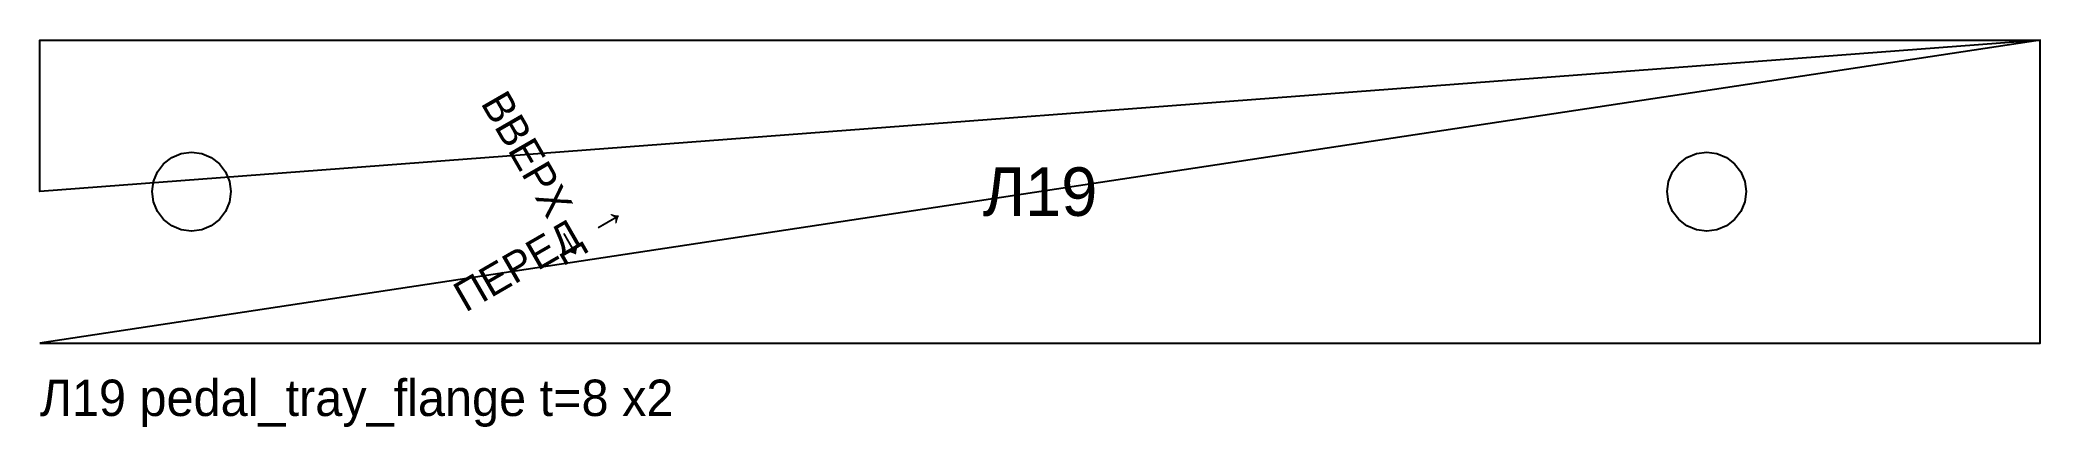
# Model space of a CAD drawing. Header units: millimetres. Extents: x 0 to 330, y -14 to 50.
import ezdxf
from ezdxf.enums import TextEntityAlignment as Align

# ---------------------------------------------------------------- set-up
doc = ezdxf.new("R2010")
doc.units = ezdxf.units.MM

msp = doc.modelspace()

# ---------------------------------------------------------------- linework, layer by layer
at = {"layer": 'CUT'}
for points in [[(0, 0), (165, 0), (330, 0), (330, 25), (330, 50), (0, 25), (0, 50), (165, 50), (330, 50)], [(25, 31.5), (26.68, 31.28), (28.25, 30.63), (29.6, 29.6), (30.63, 28.25), (31.28, 26.68), (31.5, 25), (31.28, 23.32), (30.63, 21.75), (29.6, 20.4), (28.25, 19.37), (26.68, 18.72), (25, 18.5), (23.32, 18.72), (21.75, 19.37), (20.4, 20.4), (19.37, 21.75), (18.72, 23.32), (18.5, 25), (18.72, 26.68), (19.37, 28.25), (20.4, 29.6), (21.75, 30.63), (23.32, 31.28), (25, 31.5)], [(275, 31.5), (276.68, 31.28), (278.25, 30.63), (279.6, 29.6), (280.63, 28.25), (281.28, 26.68), (281.5, 25), (281.28, 23.32), (280.63, 21.75), (279.6, 20.4), (278.25, 19.37), (276.68, 18.72), (275, 18.5), (273.32, 18.72), (271.75, 19.37), (270.4, 20.4), (269.37, 21.75), (268.72, 23.32), (268.5, 25), (268.72, 26.68), (269.37, 28.25), (270.4, 29.6), (271.75, 30.63), (273.32, 31.28), (275, 31.5)]]:
    msp.add_lwpolyline(points, close=True, dxfattribs=at)

# ---------------------------------------------------------------- texts
at = {"layer": 'MARK'}
for s, rotation, p in [('ВВЕРХ →', -60, (82.5, 27.5)), ('ПЕРЕД →', 30, (82.5, 15))]:
    msp.add_text(s, height=5, rotation=rotation, dxfattribs=at).set_placement(p, align=Align.MIDDLE_CENTER)
msp.add_text('Л19', height=8, dxfattribs=at).set_placement((165, 25), align=Align.MIDDLE_CENTER)
at = {"layer": 'TEXT'}
msp.add_text('Л19 pedal_tray_flange t=8 x2', height=6, dxfattribs=at).set_placement((0, -12))

doc.saveas('drawing.dxf')
